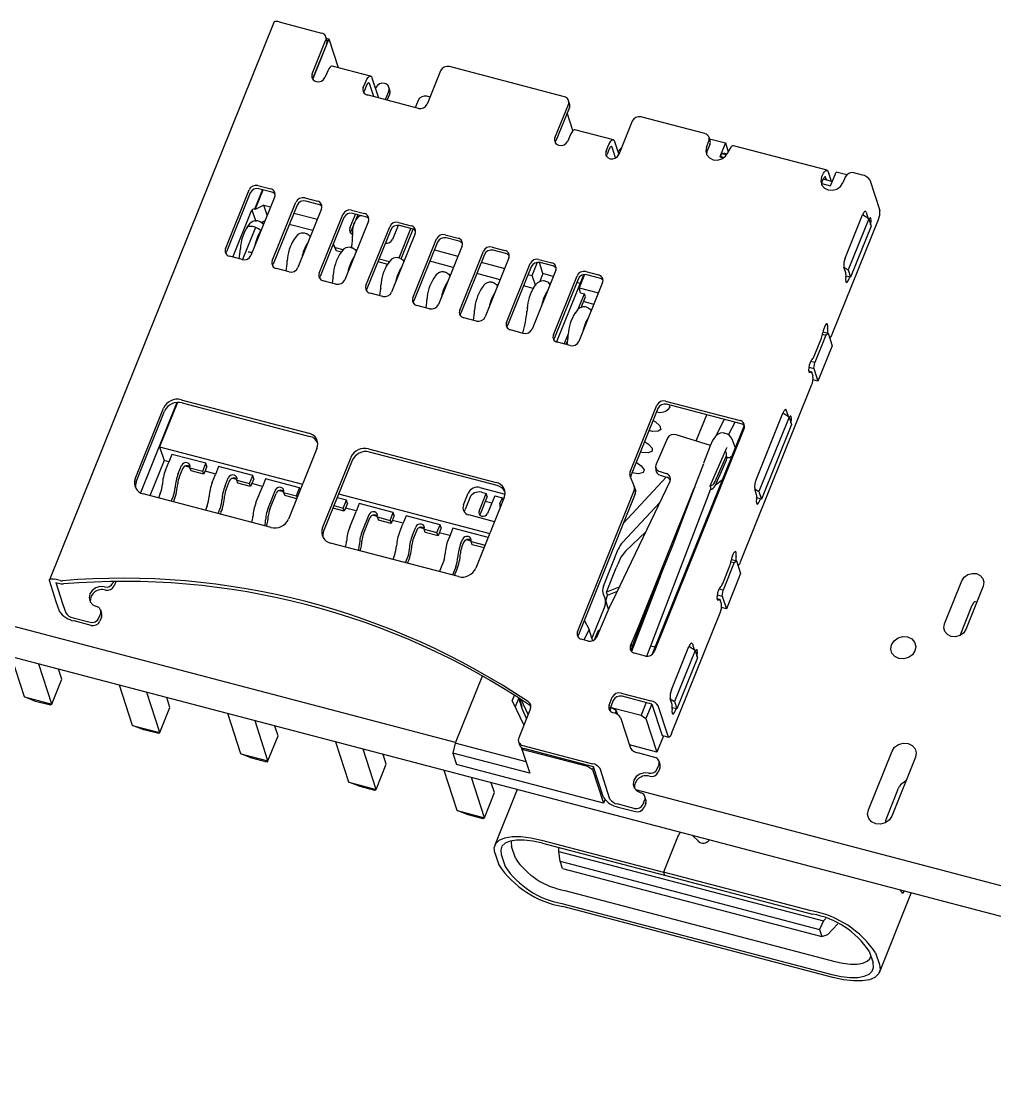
# Model space of a CAD drawing. Header units: millimetres. Extents: x 2 to 1109, y 2 to 430.
# Drawn here: x 103.89 to 125.07, y 147.44 to 170.85 of the extents above; entities that cross this region are included whole.
import ezdxf

# ---------------------------------------------------------------- set-up
doc = ezdxf.new("R2010")
doc.units = ezdxf.units.MM
doc.header["$LTSCALE"] = 0.5
doc.layers.add('几何体', color=7, linetype='Continuous')

msp = doc.modelspace()

# ---------------------------------------------------------------- linework, layer by layer
at = {"layer": '几何体'}
for p, q in [((109.378, 170.826), (104.495, 158.693)), ((109.495, 170.839), (110.422, 170.596)), ((110.217, 169.705), (110.509, 170.431)), ((110.581, 170.47), (110.23, 169.598)), ((110.535, 170.445), (110.513, 170.514)), ((110.522, 170.486), (110.581, 170.47)), ((110.581, 170.47), (110.784, 169.844)), ((110.532, 170.362), (110.239, 169.636)), ((113.336, 155.149), (56.748, 170.002)), ((110.533, 169.726), (110.495, 169.632)), ((111.488, 169.659), (110.654, 169.878)), ((113.013, 169.774), (112.721, 169.048)), ((115.707, 169.209), (113.204, 169.866)), ((111.33, 169.413), (111.368, 169.507)), ((111.556, 169.212), (111.464, 169.497)), ((111.515, 169.625), (111.658, 169.185)), ((140.135, 147.443), (56.986, 169.267)), ((111.39, 169.438), (111.352, 169.344)), ((112.53, 168.956), (111.417, 169.248)), ((111.592, 169.387), (111.604, 169.409)), ((111.882, 169.336), (111.806, 169.146)), ((111.851, 169.134), (111.904, 169.267)), ((111.908, 169.35), (111.885, 169.418)), ((112.522, 169.128), (112.471, 169.001)), ((112.782, 169.201), (112.713, 169.22)), ((115.502, 168.318), (115.795, 169.044)), ((115.821, 169.058), (115.798, 169.127)), ((115.817, 168.975), (115.525, 168.249)), ((115.893, 168.477), (115.77, 168.858)), ((118.767, 168.406), (117.376, 168.771)), ((117.185, 168.679), (116.893, 167.953)), ((115.818, 168.339), (115.781, 168.245)), ((115.886, 168.462), (115.893, 168.477)), ((116.774, 168.272), (115.939, 168.491)), ((118.88, 168.255), (118.858, 168.323)), ((118.867, 168.295), (119.214, 168.204)), ((116.615, 168.026), (116.653, 168.12)), ((116.675, 168.051), (116.637, 167.957)), ((116.824, 167.877), (116.749, 168.11)), ((116.801, 168.238), (116.893, 167.952)), ((118.803, 168.113), (118.854, 168.241)), ((118.877, 168.172), (118.825, 168.044)), ((119.214, 168.204), (119.094, 167.905)), ((119.214, 168.204), (119.276, 168.013)), ((121.427, 167.608), (119.387, 168.143)), ((116.628, 167.91), (116.637, 167.957)), ((116.878, 168), (116.889, 168.022)), ((119.107, 167.916), (119.094, 167.905)), ((119.094, 167.905), (119.18, 167.883)), ((119.107, 167.916), (119.18, 167.888)), ((119.192, 167.984), (119.163, 167.961)), ((119.237, 167.943), (119.163, 167.961)), ((119.192, 167.984), (119.255, 167.968)), ((121.344, 167.419), (121.417, 167.4)), ((121.417, 167.4), (121.403, 167.446)), ((121.417, 167.4), (121.543, 167.367)), ((121.454, 167.574), (121.519, 167.373)), ((121.504, 167.272), (121.625, 167.571)), ((121.855, 167.511), (121.625, 167.571)), ((121.822, 167.462), (121.77, 167.334)), ((122.198, 167.505), (122.012, 167.554)), ((122.359, 167.4), (122.574, 166.734)), ((108.328, 165.902), (108.844, 167.184)), ((108.866, 167.115), (108.35, 165.834)), ((109.132, 167.187), (108.968, 166.78)), ((108.976, 166.757), (109.147, 167.183)), ((109.035, 167.276), (109.313, 167.203)), ((109.335, 167.134), (109.057, 167.207)), ((121.314, 167.322), (121.504, 167.272)), ((109.4, 167.038), (108.884, 165.756)), ((109.348, 165.635), (109.864, 166.916)), ((110.055, 167.008), (110.333, 166.935)), ((110.355, 166.866), (110.077, 166.939)), ((108.49, 165.718), (108.905, 166.749)), ((108.968, 166.78), (108.905, 166.749)), ((108.905, 166.749), (108.987, 166.493)), ((108.968, 166.78), (108.976, 166.757)), ((109.166, 166.848), (108.976, 166.757)), ((109.166, 166.848), (109.309, 166.811)), ((109.236, 166.631), (109.166, 166.848)), ((109.886, 166.848), (109.37, 165.566)), ((109.818, 166.677), (110.329, 166.543)), ((110.42, 166.77), (109.904, 165.489)), ((110.368, 165.367), (110.884, 166.649)), ((111.038, 166.346), (111.162, 166.654)), ((111.074, 166.74), (111.353, 166.667)), ((111.375, 166.598), (111.097, 166.671)), ((122.276, 166.697), (122.317, 166.57)), ((108.854, 166.443), (108.802, 166.375)), ((109.108, 166.475), (109.19, 166.515)), ((110.229, 166.296), (109.718, 166.43)), ((110.906, 166.58), (110.39, 165.298)), ((111.44, 166.503), (110.924, 165.221)), ((111.135, 166.462), (111.06, 166.277)), ((111.207, 166.642), (111.164, 166.536)), ((111.297, 166.619), (111.214, 166.599)), ((112.094, 166.473), (112.373, 166.4)), ((121.539, 164.038), (122.545, 166.537)), ((121.824, 165.698), (122.202, 166.638)), ((122.335, 166.55), (121.888, 165.44)), ((122.335, 166.55), (122.202, 166.637)), ((122.331, 166.553), (122.331, 166.553)), ((122.335, 166.55), (122.387, 166.39)), ((108.983, 166.366), (108.701, 165.663)), ((109.106, 166.306), (109.099, 166.297)), ((111.053, 166.243), (111.06, 166.277)), ((111.388, 165.099), (111.904, 166.381)), ((111.926, 166.312), (111.41, 165.03)), ((112.46, 166.235), (111.944, 164.953)), ((112.088, 166.408), (111.965, 166.103)), ((112.113, 165.706), (112.368, 166.338)), ((112.395, 166.331), (112.117, 166.404)), ((112.153, 165.682), (112.412, 166.325)), ((113.114, 166.205), (113.393, 166.132)), ((122.387, 166.39), (121.94, 165.279)), ((109.873, 166.175), (109.822, 166.108)), ((110.126, 166.038), (110.119, 166.03)), ((110.67, 165.993), (110.74, 165.862)), ((110.717, 165.931), (110.676, 166.008)), ((112.408, 164.832), (112.924, 166.113)), ((112.946, 166.044), (112.43, 164.763)), ((113.48, 165.967), (112.964, 164.686)), ((113.415, 166.063), (113.137, 166.136)), ((108.694, 165.665), (108.416, 165.738)), ((108.627, 165.682), (108.649, 165.84)), ((108.649, 165.843), (108.653, 165.905)), ((110.717, 165.931), (110.885, 165.887)), ((110.74, 165.862), (110.717, 165.931)), ((110.74, 165.862), (110.852, 165.833)), ((110.876, 165.865), (110.825, 165.797)), ((111.128, 165.728), (111.122, 165.719)), ((112.878, 165.874), (113.389, 165.74)), ((113.428, 164.564), (113.944, 165.846)), ((113.966, 165.777), (113.45, 164.495)), ((114.134, 165.937), (114.412, 165.864)), ((114.435, 165.795), (114.157, 165.868)), ((109.647, 165.415), (109.669, 165.573)), ((109.669, 165.575), (109.673, 165.637)), ((111.649, 165.624), (111.859, 165.568)), ((111.672, 165.68), (111.899, 165.621)), ((111.913, 165.64), (111.862, 165.572)), ((112.113, 165.706), (112.101, 165.701)), ((112.117, 165.697), (112.113, 165.706)), ((112.165, 165.503), (112.159, 165.494)), ((113.289, 165.493), (112.778, 165.627)), ((113.897, 165.607), (114.409, 165.472)), ((114.5, 165.7), (113.984, 164.418)), ((114.448, 164.296), (114.964, 165.578)), ((114.986, 165.509), (114.47, 164.227)), ((115.008, 165.315), (115.125, 165.605)), ((115.154, 165.669), (115.432, 165.596)), ((115.242, 165.358), (115.163, 165.604)), ((115.455, 165.528), (115.177, 165.601)), ((121.836, 165.374), (121.795, 165.501)), ((121.795, 165.5), (121.888, 165.44)), ((109.714, 165.397), (109.436, 165.47)), ((110.657, 165.149), (110.672, 165.262)), ((110.672, 165.265), (110.676, 165.327)), ((110.672, 165.265), (110.672, 165.262)), ((112.916, 165.329), (112.865, 165.262)), ((114.309, 165.225), (113.798, 165.36)), ((114.917, 165.339), (115.008, 165.315)), ((115.52, 165.432), (115.004, 164.15)), ((115.076, 165.104), (115.008, 165.315)), ((115.242, 165.358), (115.172, 165.186)), ((115.467, 165.299), (115.242, 165.358)), ((115.468, 164.028), (115.984, 165.31)), ((116.115, 165.308), (115.537, 163.87)), ((116.144, 165.338), (116.028, 165.047)), ((116.131, 165.304), (116.115, 165.308)), ((116.174, 165.402), (116.452, 165.329)), ((116.475, 165.26), (116.196, 165.333)), ((121.94, 165.279), (121.839, 165.305)), ((121.888, 165.44), (121.94, 165.279)), ((110.734, 165.129), (110.456, 165.202)), ((111.687, 164.879), (111.709, 165.037)), ((111.709, 165.04), (111.713, 165.102)), ((113.168, 165.192), (113.162, 165.184)), ((113.953, 165.104), (113.902, 165.037)), ((115.027, 165.037), (114.818, 165.092)), ((115.042, 165.058), (115.093, 165.126)), ((116.006, 165.241), (115.49, 163.96)), ((116.05, 165.146), (115.976, 165.166)), ((116.54, 165.164), (116.024, 163.882)), ((116.028, 165.047), (116.449, 164.937)), ((116.061, 164.944), (116.028, 165.047)), ((111.754, 164.862), (111.476, 164.935)), ((112.712, 164.73), (112.716, 164.791)), ((114.205, 164.967), (114.199, 164.959)), ((116.004, 164.572), (116.145, 164.922)), ((116.061, 164.944), (116.145, 164.922)), ((116.074, 164.623), (116.167, 164.853)), ((116.167, 164.853), (116.145, 164.922)), ((112.774, 164.594), (112.495, 164.667)), ((112.697, 164.614), (112.712, 164.727)), ((112.712, 164.73), (112.712, 164.727)), ((113.749, 164.505), (113.753, 164.566)), ((114.894, 164.542), (114.893, 164.539)), ((114.897, 164.603), (114.894, 164.542)), ((114.901, 164.637), (114.905, 164.598)), ((115.993, 164.569), (115.942, 164.501)), ((116.349, 164.69), (116.125, 164.749)), ((113.794, 164.326), (113.515, 164.399)), ((113.727, 164.344), (113.749, 164.502)), ((116.245, 164.432), (116.239, 164.423)), ((114.814, 164.058), (114.535, 164.132)), ((121.339, 164.091), (121.45, 164.061)), ((115.834, 163.791), (115.555, 163.864)), ((115.703, 163.825), (115.794, 164.052)), ((115.748, 163.813), (115.777, 163.885)), ((115.766, 163.808), (115.789, 163.966)), ((115.789, 163.969), (115.793, 164.031)), ((121.149, 163.564), (121.305, 163.951)), ((121.401, 164.022), (121.16, 163.424)), ((121.331, 164.04), (121.401, 164.022)), ((121.401, 164.022), (121.45, 164.061)), ((121.45, 164.061), (121.539, 163.786)), ((121.539, 163.786), (121.23, 163.017)), ((121.16, 163.424), (121.07, 163.447)), ((121.141, 163.292), (121.16, 163.424)), ((121.082, 163.222), (121.025, 163.237)), ((121.029, 163.322), (121.141, 163.292)), ((121.122, 163.124), (121.095, 163.205)), ((121.141, 163.292), (121.23, 163.017)), ((119.545, 159.082), (121.092, 162.927)), ((121.23, 163.017), (121.123, 163.045)), ((107.267, 162.552), (106.476, 160.587)), ((107.284, 162.554), (106.895, 161.587)), ((107.363, 162.613), (110.145, 161.883)), ((107.386, 162.544), (110.167, 161.814)), ((117.137, 161.044), (117.72, 162.493)), ((117.911, 162.584), (119.534, 162.158)), ((119.556, 162.089), (117.933, 162.515)), ((106.363, 160.892), (106.982, 162.43)), ((106.385, 160.823), (107.004, 162.361)), ((117.742, 162.424), (117.159, 160.975)), ((118.581, 161.715), (118.811, 162.285)), ((119.881, 160.87), (120.466, 162.323)), ((120.599, 162.235), (119.945, 160.612)), ((120.599, 162.235), (120.466, 162.322)), ((120.54, 162.382), (120.581, 162.255)), ((120.594, 162.238), (120.594, 162.238)), ((120.599, 162.235), (120.651, 162.075)), ((119.621, 162.051), (117.613, 157.061)), ((119.621, 161.994), (117.661, 157.123)), ((119.186, 162.186), (118.995, 161.812)), ((119.281, 161.847), (119.423, 162.124)), ((120.651, 162.075), (119.997, 160.451)), ((117.95, 161.773), (117.703, 161.212)), ((118.891, 161.619), (118.143, 161.85)), ((119.425, 161.581), (119.358, 161.751)), ((106.895, 161.587), (110.005, 160.771)), ((106.895, 161.587), (106.992, 161.289)), ((110.32, 161.554), (109.701, 160.016)), ((111.443, 161.542), (114.225, 160.812)), ((118.88, 161.611), (118.735, 161.232)), ((106.992, 161.289), (106.684, 160.524)), ((107.096, 161.262), (106.992, 161.289)), ((107.161, 161.423), (107.092, 161.252)), ((107.902, 161.229), (107.161, 161.423)), ((110.443, 159.821), (111.062, 161.359)), ((111.084, 161.29), (110.465, 159.752)), ((114.247, 160.743), (111.465, 161.473)), ((119.209, 161.496), (118.872, 160.733)), ((118.984, 160.815), (119.231, 161.377)), ((118.988, 160.737), (119.235, 161.299)), ((119.245, 161.349), (119.241, 161.427)), ((107.022, 161.078), (107.092, 161.252)), ((107.3, 161.005), (107.37, 161.179)), ((107.392, 161.11), (107.322, 160.937)), ((107.559, 161.14), (107.453, 161.168)), ((107.578, 161.062), (107.555, 161.131)), ((107.555, 161.131), (107.834, 161.058)), ((107.856, 160.989), (107.578, 161.062)), ((107.834, 161.058), (107.902, 161.229)), ((107.856, 160.989), (107.834, 161.058)), ((107.925, 161.16), (107.856, 160.989)), ((108.116, 160.994), (107.883, 161.055)), ((107.925, 161.16), (107.902, 161.229)), ((108.18, 161.156), (108.112, 160.985)), ((108.922, 160.961), (108.18, 161.156)), ((117.693, 161.161), (117.697, 161.083)), ((117.79, 161.048), (117.922, 161.007)), ((118.551, 160.713), (118.744, 161.228)), ((108.042, 160.811), (108.112, 160.985)), ((108.32, 160.738), (108.39, 160.912)), ((108.412, 160.843), (108.342, 160.669)), ((108.579, 160.873), (108.473, 160.9)), ((108.575, 160.863), (108.854, 160.79)), ((108.598, 160.794), (108.575, 160.863)), ((108.854, 160.79), (108.922, 160.961)), ((108.945, 160.892), (108.876, 160.721)), ((108.945, 160.892), (108.922, 160.961)), ((109.2, 160.888), (109.132, 160.717)), ((109.942, 160.693), (109.2, 160.888)), ((116.839, 158.389), (118.008, 160.84)), ((116.992, 159.922), (117.927, 160.928)), ((117.136, 160.953), (117.229, 160.724)), ((117.794, 160.97), (117.926, 160.929)), ((118.999, 160.761), (119.148, 160.875)), ((109.32, 159.832), (106.538, 160.563)), ((106.909, 160.571), (106.871, 160.475)), ((108.876, 160.721), (108.598, 160.794)), ((108.876, 160.721), (108.854, 160.79)), ((109.135, 160.726), (108.902, 160.787)), ((108.993, 160.372), (109.132, 160.717)), ((109.41, 160.644), (109.271, 160.299)), ((109.293, 160.23), (109.432, 160.575)), ((109.599, 160.605), (109.493, 160.632)), ((109.595, 160.595), (109.618, 160.526)), ((109.595, 160.595), (109.873, 160.522)), ((109.873, 160.522), (109.942, 160.693)), ((109.956, 160.65), (109.942, 160.693)), ((110.792, 160.565), (114.085, 159.7)), ((113.512, 160.323), (113.615, 160.579)), ((113.85, 160.187), (114.004, 160.572)), ((113.869, 160.702), (114.418, 160.558)), ((113.902, 160.598), (114.004, 160.572)), ((114.027, 160.503), (114.004, 160.572)), ((115.992, 157.561), (117.229, 160.634)), ((117.251, 160.565), (116.014, 157.493)), ((117.254, 160.648), (117.232, 160.716)), ((118.53, 160.678), (117.304, 157.64)), ((117.505, 157.027), (118.897, 160.674)), ((119.893, 160.546), (119.852, 160.673)), ((119.852, 160.673), (119.945, 160.612)), ((119.945, 160.612), (119.997, 160.451)), ((107.149, 160.402), (107.187, 160.498)), ((107.194, 160.39), (107.21, 160.429)), ((109.879, 160.458), (109.618, 160.526)), ((109.873, 160.522), (109.887, 160.479)), ((110.962, 160.425), (110.758, 160.479)), ((110.893, 160.255), (110.962, 160.425)), ((110.984, 160.357), (110.916, 160.186)), ((110.984, 160.357), (110.962, 160.425)), ((111.24, 160.352), (111.172, 160.182)), ((111.982, 160.158), (111.24, 160.352)), ((113.648, 160.476), (113.545, 160.22)), ((114.4, 160.483), (113.781, 158.945)), ((114.027, 160.503), (113.872, 160.118)), ((114.125, 160.361), (113.984, 160.398)), ((114.19, 160.523), (114.035, 160.138)), ((114.19, 160.523), (114.357, 160.479)), ((114.305, 160.351), (114.357, 160.479)), ((114.375, 160.422), (114.357, 160.479)), ((117.788, 160.378), (116.976, 159.505)), ((119.997, 160.451), (119.896, 160.478)), ((107.929, 160.303), (107.891, 160.208)), ((108.169, 160.134), (108.207, 160.23)), ((108.214, 160.123), (108.229, 160.161)), ((110.916, 160.186), (110.666, 160.251)), ((110.689, 160.308), (110.893, 160.255)), ((110.916, 160.186), (110.893, 160.255)), ((111.175, 160.191), (110.942, 160.252)), ((111.033, 159.837), (111.172, 160.182)), ((111.45, 160.109), (111.311, 159.764)), ((111.638, 160.069), (111.533, 160.097)), ((111.913, 159.987), (111.982, 160.158)), ((112.004, 160.089), (111.982, 160.158)), ((114.188, 159.957), (113.628, 160.104)), ((113.867, 160.1), (113.872, 160.118)), ((111.333, 159.695), (111.472, 160.04)), ((111.635, 160.06), (111.913, 159.987)), ((111.635, 160.06), (111.657, 159.991)), ((111.936, 159.918), (111.657, 159.991)), ((111.913, 159.987), (111.936, 159.918)), ((112.004, 160.089), (111.936, 159.918)), ((112.195, 159.923), (111.962, 159.984)), ((112.122, 159.74), (112.192, 159.914)), ((112.26, 160.085), (112.192, 159.914)), ((113.002, 159.89), (112.26, 160.085)), ((112.933, 159.719), (113.002, 159.89)), ((113.024, 159.821), (113.002, 159.89)), ((112.4, 159.667), (112.47, 159.841)), ((112.492, 159.772), (112.422, 159.598)), ((112.658, 159.802), (112.553, 159.829)), ((112.677, 159.723), (112.655, 159.792)), ((112.655, 159.792), (112.933, 159.719)), ((112.956, 159.65), (112.677, 159.723)), ((112.956, 159.65), (112.933, 159.719)), ((113.024, 159.821), (112.956, 159.65)), ((113.215, 159.655), (112.982, 159.717)), ((113.211, 159.646), (113.177, 159.561)), ((113.28, 159.817), (113.211, 159.646)), ((114.051, 159.615), (113.28, 159.817)), ((117.481, 159.735), (117.037, 159.317)), ((113.4, 158.762), (110.618, 159.492)), ((113.455, 159.488), (113.49, 159.573)), ((113.512, 159.504), (113.478, 159.419)), ((113.678, 159.534), (113.573, 159.562)), ((113.675, 159.524), (113.982, 159.444)), ((113.697, 159.456), (113.675, 159.524)), ((113.959, 159.387), (113.697, 159.456)), ((117.308, 157.561), (118.075, 159.462)), ((112.009, 159.232), (111.97, 159.137)), ((112.249, 159.064), (112.287, 159.159)), ((116.557, 158.552), (116.882, 159.358)), ((116.938, 159.183), (116.891, 159.082)), ((117.037, 159.317), (116.938, 159.183)), ((112.294, 159.052), (112.309, 159.09)), ((112.99, 158.869), (113.063, 159.05)), ((113.341, 158.977), (113.269, 158.796)), ((116.622, 158.424), (116.836, 158.955)), ((119.155, 158.609), (119.31, 158.996)), ((119.407, 159.066), (119.166, 158.468)), ((119.336, 159.084), (119.407, 159.066)), ((119.344, 159.135), (119.456, 159.106)), ((119.407, 159.066), (119.456, 159.106)), ((119.456, 159.106), (119.545, 158.83)), ((104.726, 158.676), (104.612, 158.706)), ((113.314, 158.784), (113.364, 158.908)), ((117.798, 158.776), (117.17, 157.131)), ((119.545, 158.83), (119.235, 158.061)), ((104.644, 158.215), (104.495, 158.674)), ((104.634, 158.637), (104.783, 158.178)), ((104.634, 158.637), (104.748, 158.608)), ((105.882, 158.63), (105.888, 158.646)), ((105.938, 158.646), (105.904, 158.561)), ((116.912, 158.542), (116.622, 158.424)), ((117.709, 158.554), (117.712, 158.55)), ((117.734, 158.609), (117.732, 158.613)), ((119.166, 158.468), (119.076, 158.492)), ((119.146, 158.337), (119.166, 158.468)), ((123.983, 157.733), (124.361, 158.673)), ((124.825, 158.551), (124.447, 157.612)), ((116.558, 158.366), (116.586, 158.301)), ((116.668, 158.051), (116.594, 158.28)), ((116.645, 158.355), (116.622, 158.424)), ((116.645, 158.355), (116.631, 158.322)), ((116.645, 158.355), (116.866, 158.446)), ((116.684, 158.073), (116.839, 158.389)), ((117.652, 158.394), (117.641, 158.386)), ((119.088, 158.266), (119.03, 158.281)), ((119.035, 158.366), (119.146, 158.337)), ((119.127, 158.168), (119.101, 158.249)), ((119.146, 158.337), (119.235, 158.061)), ((104.711, 158.008), (104.644, 158.215)), ((104.783, 158.178), (104.85, 157.972)), ((105.633, 157.96), (105.611, 158.029)), ((116.586, 158.115), (116.309, 157.425)), ((116.412, 157.447), (116.684, 158.073)), ((117.547, 158.153), (117.555, 158.139)), ((119.235, 158.061), (119.129, 158.089)), ((124.324, 157.481), (124.588, 158.138)), ((124.685, 158.204), (124.649, 158.214)), ((105.011, 157.866), (105.382, 157.769)), ((105.404, 157.7), (105.033, 157.798)), ((105.573, 157.861), (105.607, 157.946)), ((105.629, 157.877), (105.595, 157.792)), ((116.142, 157.81), (116.249, 157.608)), ((118.041, 155.344), (119.098, 157.971)), ((116.249, 157.608), (116.134, 157.383)), ((116.309, 157.425), (116.249, 157.608)), ((116.441, 157.589), (116.359, 157.384)), ((116.47, 157.582), (116.441, 157.589)), ((117.304, 157.64), (117.163, 157.301)), ((117.186, 157.232), (117.308, 157.561)), ((117.308, 157.561), (117.304, 157.64)), ((116.223, 157.359), (116.08, 157.397)), ((116.327, 157.367), (116.309, 157.425)), ((117.146, 157.255), (117.163, 157.301)), ((117.186, 157.232), (117.163, 157.301)), ((118.494, 157.298), (118.535, 157.171)), ((117.186, 157.232), (117.168, 157.186)), ((117.471, 157.032), (117.235, 157.094)), ((117.678, 157.223), (117.589, 157.246)), ((118.042, 156.299), (118.42, 157.239)), ((118.553, 157.152), (118.106, 156.041)), ((118.553, 157.152), (118.42, 157.238)), ((118.548, 157.155), (118.548, 157.154)), ((118.553, 157.152), (118.605, 156.991)), ((103.951, 156.141), (103.668, 157.014)), ((104.544, 155.985), (104.262, 156.859)), ((117.508, 157.035), (117.54, 157.029)), ((118.605, 156.991), (118.158, 155.88)), ((104.764, 156.532), (104.695, 156.745)), ((113.925, 156.612), (113.331, 155.137)), ((104.544, 155.985), (104.764, 156.532)), ((106.306, 155.523), (106.023, 156.396)), ((103.951, 156.141), (104.544, 155.985)), ((104.195, 156.046), (103.951, 156.141)), ((106.899, 155.367), (106.617, 156.24)), ((107.119, 155.914), (107.05, 156.127)), ((114.573, 156.058), (114.624, 156.184)), ((114.716, 156.123), (114.637, 155.926)), ((114.789, 155.922), (114.727, 156.116)), ((116.682, 155.963), (116.751, 156.134)), ((116.941, 156.226), (117.59, 156.056)), ((117.613, 155.987), (116.964, 156.157)), ((104.519, 155.961), (104.195, 156.046)), ((104.544, 155.985), (104.519, 155.961)), ((106.899, 155.367), (107.119, 155.914)), ((114.573, 156.058), (114.826, 155.53)), ((114.971, 155.889), (114.714, 155.252)), ((114.738, 156.081), (114.728, 156.057)), ((114.789, 155.922), (114.728, 156.057)), ((114.728, 156.057), (114.787, 155.873)), ((114.918, 155.759), (114.768, 156.089)), ((116.7, 155.842), (116.729, 155.914)), ((116.773, 156.065), (116.704, 155.895)), ((116.729, 155.914), (117.378, 155.744)), ((116.836, 155.844), (116.729, 155.914)), ((117.489, 156.019), (117.378, 155.744)), ((117.611, 155.987), (117.485, 155.674)), ((117.613, 155.987), (117.828, 155.321)), ((117.967, 155.285), (117.752, 155.95)), ((118.054, 155.975), (118.013, 156.102)), ((118.013, 156.102), (118.106, 156.041)), ((118.158, 155.88), (118.057, 155.907)), ((118.106, 156.041), (118.158, 155.88)), ((108.661, 154.904), (108.379, 155.778)), ((114.787, 155.873), (114.881, 155.667)), ((116.836, 155.844), (116.812, 155.785)), ((116.836, 155.844), (116.864, 155.759)), ((116.931, 155.693), (117.146, 155.028)), ((117.378, 155.744), (117.485, 155.674)), ((117.485, 155.674), (117.723, 154.939)), ((106.306, 155.523), (106.899, 155.367)), ((106.55, 155.428), (106.306, 155.523)), ((106.874, 155.343), (106.55, 155.428)), ((109.254, 154.749), (108.972, 155.622)), ((109.474, 155.295), (109.406, 155.508)), ((106.899, 155.367), (106.874, 155.343)), ((109.254, 154.749), (109.474, 155.295)), ((117.867, 155.298), (117.723, 154.939)), ((117.841, 155.304), (117.98, 155.268)), ((111.016, 154.286), (110.734, 155.16)), ((111.61, 154.13), (111.327, 155.004)), ((113.331, 155.137), (113.277, 154.92)), ((114.874, 154.732), (113.331, 155.137)), ((114.711, 155.169), (114.733, 155.1)), ((114.785, 155.008), (114.781, 155.037)), ((114.785, 155.008), (116.213, 154.633)), ((114.785, 155.008), (114.956, 154.48)), ((114.802, 155.087), (116.183, 154.725)), ((116.206, 154.656), (114.824, 155.018)), ((117.723, 154.939), (117.124, 155.097)), ((122.327, 153.681), (122.843, 154.962)), ((108.661, 154.904), (109.254, 154.749)), ((108.905, 154.81), (108.661, 154.904)), ((109.229, 154.725), (108.905, 154.81)), ((109.254, 154.749), (109.229, 154.725)), ((111.83, 154.677), (111.761, 154.89)), ((113.277, 154.92), (113.359, 154.668)), ((114.956, 154.48), (113.277, 154.92)), ((116.183, 154.725), (116.322, 154.688)), ((117.678, 154.825), (117.307, 154.922)), ((117.792, 154.674), (117.769, 154.743)), ((123.353, 154.829), (122.837, 153.547)), ((111.61, 154.13), (111.83, 154.677)), ((113.371, 153.668), (113.089, 154.542)), ((116.558, 153.828), (113.359, 154.668)), ((116.345, 154.619), (116.206, 154.656)), ((116.213, 154.633), (116.221, 154.652)), ((116.213, 154.633), (116.321, 154.562)), ((116.343, 154.619), (116.321, 154.562)), ((116.321, 154.562), (116.558, 153.828)), ((116.56, 153.954), (116.345, 154.619)), ((116.699, 153.917), (116.484, 154.583)), ((117.731, 154.575), (117.766, 154.66)), ((117.788, 154.592), (117.753, 154.506)), ((111.016, 154.286), (111.61, 154.13)), ((111.261, 154.192), (111.016, 154.286)), ((113.965, 153.512), (113.682, 154.386)), ((114.185, 154.059), (114.116, 154.272)), ((123.133, 154.309), (123.028, 154.225)), ((111.584, 154.107), (111.261, 154.192)), ((111.61, 154.13), (111.584, 154.107)), ((113.965, 153.512), (114.185, 154.059)), ((114.68, 154.124), (114.194, 152.916)), ((139.898, 148.177), (117.261, 154.119)), ((122.719, 153.492), (122.985, 154.154)), ((116.589, 153.905), (116.558, 153.828)), ((117.231, 153.714), (116.86, 153.812)), ((117.422, 153.806), (117.456, 153.891)), ((117.478, 153.823), (117.444, 153.737)), ((117.482, 153.905), (117.46, 153.974)), ((113.371, 153.668), (113.965, 153.512)), ((113.616, 153.573), (113.371, 153.668)), ((113.939, 153.488), (113.616, 153.573)), ((116.882, 153.743), (117.253, 153.645)), ((113.965, 153.512), (113.939, 153.488)), ((118.189, 153.127), (117.868, 152.329)), ((118.505, 153.12), (118.625, 152.999)), ((114.641, 152.63), (114.558, 152.887)), ((115.207, 153.027), (117.868, 152.329)), ((115.229, 152.958), (117.89, 152.26)), ((115.589, 152.775), (115.587, 152.864)), ((114.194, 152.747), (114.277, 152.49)), ((114.333, 152.71), (114.416, 152.453)), ((115.589, 152.775), (121.347, 151.264)), ((115.616, 152.564), (115.589, 152.775)), ((115.616, 152.564), (121.262, 151.081)), ((115.666, 152.407), (115.616, 152.564)), ((115.666, 152.407), (121.313, 150.925)), ((121.085, 151.484), (117.868, 152.329)), ((117.868, 152.329), (117.89, 152.26)), ((117.89, 152.26), (121.108, 151.415)), ((115.717, 151.928), (121.596, 150.385)), ((123.049, 151.892), (123.036, 151.931)), ((122.567, 150.145), (123.262, 151.871)), ((115.653, 151.645), (121.532, 150.102)), ((121.554, 150.033), (115.676, 151.576)), ((121.347, 151.264), (121.262, 151.081)), ((121.401, 151.32), (121.347, 151.264)), ((121.442, 150.97), (121.664, 151.204)), ((121.262, 151.081), (121.313, 150.925)), ((121.313, 150.925), (121.442, 150.97)), ((122.345, 150.607), (122.428, 150.35)), ((122.484, 150.571), (122.567, 150.314))]:
    msp.add_line(p, q, dxfattribs=at)
at = {"layer": '几何体', "flags": 128}
for points in [[(109.495, 170.839), (109.468, 170.845), (109.443, 170.848), (109.421, 170.848), (109.403, 170.845), (109.389, 170.839), (109.38, 170.83), (109.378, 170.826)], [(110.654, 169.878), (110.639, 169.878), (110.619, 169.867), (110.598, 169.845), (110.576, 169.814), (110.554, 169.773), (110.533, 169.726)], [(110.23, 169.59), (110.232, 169.61), (110.239, 169.636)], [(111.368, 169.507), (111.389, 169.554), (111.41, 169.594), (111.432, 169.626), (111.454, 169.648), (111.473, 169.659), (111.49, 169.659), (111.505, 169.647), (111.515, 169.625)], [(111.464, 169.497), (111.458, 169.508), (111.451, 169.514), (111.443, 169.514), (111.433, 169.508), (111.422, 169.498), (111.411, 169.482), (111.4, 169.462), (111.39, 169.438)], [(111.343, 169.298), (111.345, 169.318), (111.352, 169.344)], [(112.471, 169.001), (112.465, 168.986), (112.459, 168.975)], [(115.939, 168.491), (115.924, 168.491), (115.904, 168.48), (115.883, 168.458), (115.861, 168.426), (115.839, 168.386), (115.818, 168.339)], [(115.515, 168.202), (115.517, 168.223), (115.525, 168.249)], [(116.653, 168.12), (116.674, 168.167), (116.696, 168.207), (116.718, 168.239), (116.739, 168.261), (116.758, 168.272), (116.776, 168.271), (116.79, 168.26), (116.801, 168.238)], [(116.749, 168.11), (116.744, 168.121), (116.736, 168.127), (116.728, 168.127), (116.718, 168.121), (116.708, 168.11), (116.697, 168.095), (116.686, 168.074), (116.675, 168.051)], [(118.803, 168.113), (118.788, 168.026), (118.81, 167.944), (118.867, 167.878), (118.949, 167.838), (119.044, 167.831), (119.138, 167.858), (119.216, 167.914), (119.267, 167.991)], [(119.387, 168.143), (119.372, 168.143), (119.352, 168.132), (119.331, 168.11), (119.309, 168.079), (119.287, 168.038), (119.267, 167.991)], [(116.615, 168.026), (116.606, 167.974), (116.619, 167.924), (116.653, 167.885), (116.703, 167.861), (116.76, 167.857), (116.816, 167.873), (116.863, 167.906), (116.893, 167.953)], [(118.811, 167.942), (118.81, 167.957), (118.825, 168.044)], [(119.163, 167.961), (119.153, 167.973), (119.139, 167.968), (119.123, 167.949), (119.107, 167.916)], [(121.306, 167.456), (121.327, 167.503), (121.349, 167.543), (121.371, 167.575), (121.392, 167.596), (121.412, 167.607), (121.429, 167.607), (121.443, 167.596), (121.454, 167.574)], [(121.306, 167.456), (121.291, 167.369), (121.314, 167.287), (121.37, 167.221), (121.452, 167.181), (121.548, 167.174), (121.641, 167.201), (121.719, 167.257), (121.77, 167.334)], [(121.315, 167.284), (121.313, 167.3), (121.329, 167.387)], [(121.403, 167.446), (121.397, 167.457), (121.39, 167.463), (121.381, 167.463), (121.372, 167.457), (121.361, 167.446), (121.35, 167.431), (121.339, 167.41), (121.329, 167.387)], [(122.276, 166.697), (122.271, 166.708), (122.264, 166.714), (122.255, 166.714), (122.245, 166.708), (122.235, 166.697), (122.224, 166.682), (122.213, 166.661), (122.202, 166.638)], [(109.086, 166.49), (109.128, 166.462), (109.153, 166.423)], [(122.385, 166.553), (122.382, 166.559), (122.379, 166.564), (122.375, 166.568), (122.371, 166.57), (122.367, 166.57), (122.362, 166.569), (122.356, 166.566), (122.351, 166.562)], [(108.812, 166.351), (108.811, 166.356), (108.803, 166.363), (108.794, 166.365)], [(110.106, 166.222), (110.148, 166.194), (110.173, 166.155)], [(111.094, 166.264), (111.084, 166.106), (111.077, 165.981)], [(111.093, 165.897), (111.081, 165.927), (111.077, 165.981)], [(108.341, 165.787), (108.343, 165.808), (108.35, 165.834)], [(108.649, 165.843), (108.649, 165.842), (108.649, 165.84)], [(111.108, 165.912), (111.151, 165.884), (111.176, 165.845)], [(109.361, 165.519), (109.363, 165.54), (109.37, 165.566)], [(109.669, 165.575), (109.669, 165.574), (109.669, 165.573)], [(112.146, 165.687), (112.188, 165.659), (112.213, 165.62)], [(110.381, 165.252), (110.383, 165.272), (110.39, 165.298)], [(113.148, 165.376), (113.191, 165.348), (113.215, 165.31)], [(121.835, 165.28), (121.83, 165.227), (121.834, 165.188), (121.847, 165.169), (121.865, 165.175), (121.888, 165.203), (121.91, 165.249), (121.922, 165.284)], [(111.401, 164.984), (111.403, 165.005), (111.41, 165.03)], [(111.709, 165.04), (111.709, 165.038), (111.709, 165.037)], [(114.186, 165.151), (114.228, 165.123), (114.253, 165.085)], [(112.421, 164.716), (112.423, 164.737), (112.43, 164.763)], [(116.225, 164.616), (116.268, 164.588), (116.292, 164.549)], [(113.441, 164.449), (113.443, 164.469), (113.45, 164.495)], [(113.749, 164.505), (113.749, 164.503), (113.749, 164.502)], [(114.461, 164.181), (114.463, 164.202), (114.47, 164.227)], [(121.44, 164.248), (121.431, 164.262), (121.419, 164.264), (121.403, 164.253), (121.386, 164.229), (121.37, 164.196), (121.355, 164.156), (121.343, 164.113), (121.336, 164.07)], [(115.481, 163.913), (115.483, 163.934), (115.49, 163.96)], [(115.789, 163.969), (115.789, 163.968), (115.789, 163.966)], [(121.103, 163.492), (121.081, 163.467), (121.059, 163.423), (121.04, 163.367), (121.027, 163.308), (121.023, 163.257), (121.028, 163.22), (121.042, 163.205), (121.062, 163.214)], [(121.062, 163.214), (121.067, 163.218), (121.072, 163.221), (121.077, 163.222), (121.082, 163.222), (121.086, 163.22), (121.09, 163.217), (121.093, 163.212), (121.095, 163.205)], [(117.987, 162.49), (118.004, 162.459), (117.989, 162.439)], [(120.54, 162.382), (120.534, 162.393), (120.527, 162.399), (120.519, 162.399), (120.509, 162.393), (120.498, 162.382), (120.487, 162.367), (120.476, 162.347), (120.466, 162.323)], [(120.648, 162.238), (120.646, 162.245), (120.643, 162.25), (120.639, 162.253), (120.635, 162.255), (120.63, 162.255), (120.625, 162.254), (120.62, 162.251), (120.615, 162.247)], [(117.638, 162.162), (117.689, 162.134), (117.788, 162.042), (117.811, 161.968), (117.753, 161.925), (117.626, 161.922), (117.548, 161.94)], [(119.21, 161.881), (119.178, 161.89), (119.103, 161.882), (119.044, 161.854), (118.991, 161.808), (118.932, 161.724), (118.88, 161.611)], [(117.451, 161.7), (117.536, 161.647), (117.616, 161.557), (117.616, 161.49), (117.54, 161.456), (117.396, 161.464), (117.39, 161.466)], [(119.207, 161.486), (119.229, 161.538), (119.244, 161.565), (119.25, 161.572), (119.249, 161.572)], [(119.21, 161.5), (119.209, 161.498), (119.209, 161.496)], [(107.555, 161.131), (107.561, 161.165), (107.553, 161.198), (107.53, 161.225), (107.497, 161.24), (107.459, 161.243), (107.421, 161.233), (107.39, 161.21), (107.37, 161.179)], [(117.274, 161.25), (117.383, 161.171), (117.442, 161.086), (117.422, 161.025), (117.325, 161.001), (117.177, 161.019)], [(108.575, 160.863), (108.581, 160.898), (108.572, 160.931), (108.55, 160.957), (108.517, 160.973), (108.479, 160.976), (108.441, 160.965), (108.41, 160.942), (108.39, 160.912)], [(109.595, 160.595), (109.601, 160.63), (109.592, 160.663), (109.57, 160.689), (109.537, 160.705), (109.499, 160.708), (109.461, 160.697), (109.43, 160.675), (109.41, 160.644)], [(117.254, 160.61), (117.268, 160.627), (117.248, 160.669)], [(118.075, 159.462), (118.33, 160.139), (118.531, 160.67)], [(118.531, 160.67), (118.541, 160.693), (118.551, 160.713)], [(119.893, 160.452), (119.887, 160.399), (119.891, 160.36), (119.904, 160.342), (119.923, 160.347), (119.945, 160.375), (119.967, 160.421), (119.979, 160.456)], [(111.635, 160.06), (111.641, 160.094), (111.632, 160.127), (111.61, 160.154), (111.577, 160.17), (111.539, 160.172), (111.501, 160.162), (111.47, 160.139), (111.45, 160.109)], [(113.533, 160.164), (113.535, 160.186), (113.545, 160.22)], [(113.85, 160.187), (113.843, 160.153), (113.852, 160.12), (113.875, 160.093), (113.908, 160.077), (113.946, 160.075), (113.984, 160.085), (114.015, 160.108), (114.035, 160.138)], [(112.655, 159.792), (112.661, 159.827), (112.652, 159.86), (112.63, 159.886), (112.597, 159.902), (112.559, 159.905), (112.521, 159.894), (112.49, 159.872), (112.47, 159.841)], [(113.675, 159.524), (113.681, 159.559), (113.672, 159.592), (113.65, 159.618), (113.617, 159.634), (113.579, 159.637), (113.541, 159.626), (113.51, 159.604), (113.49, 159.573)], [(119.446, 159.292), (119.437, 159.307), (119.424, 159.308), (119.409, 159.297), (119.392, 159.274), (119.376, 159.241), (119.361, 159.2), (119.349, 159.157), (119.341, 159.114)], [(104.495, 158.674), (104.494, 158.687), (104.497, 158.698), (104.506, 158.706), (104.52, 158.712), (104.539, 158.715), (104.561, 158.715), (104.585, 158.712), (104.612, 158.706)], [(124.361, 158.673), (124.412, 158.75), (124.49, 158.806), (124.584, 158.833), (124.679, 158.826), (124.761, 158.786), (124.818, 158.72), (124.84, 158.638), (124.825, 158.551)], [(105.691, 158.538), (105.596, 158.545), (105.502, 158.519), (105.424, 158.462), (105.374, 158.385), (105.358, 158.299), (105.381, 158.216), (105.437, 158.15), (105.519, 158.111)], [(119.109, 158.536), (119.087, 158.511), (119.064, 158.467), (119.045, 158.411), (119.033, 158.353), (119.029, 158.301), (119.034, 158.265), (119.048, 158.249), (119.067, 158.258)], [(119.067, 158.258), (119.073, 158.262), (119.078, 158.265), (119.083, 158.267), (119.088, 158.266), (119.092, 158.264), (119.095, 158.261), (119.098, 158.256), (119.101, 158.249)], [(116.671, 158.041), (116.668, 158.05), (116.668, 158.051)], [(124.649, 158.214), (124.641, 158.214), (124.631, 158.208), (124.621, 158.197), (124.61, 158.182), (124.599, 158.162), (124.588, 158.138)], [(124.447, 157.612), (124.396, 157.534), (124.318, 157.478), (124.224, 157.452), (124.129, 157.459), (124.047, 157.498), (123.99, 157.564), (123.968, 157.647), (123.983, 157.733)], [(116.005, 157.446), (116.007, 157.467), (116.014, 157.493)], [(118.494, 157.298), (118.489, 157.309), (118.482, 157.315), (118.473, 157.315), (118.463, 157.309), (118.453, 157.299), (118.442, 157.283), (118.431, 157.263), (118.42, 157.239)], [(122.832, 157.28), (122.887, 157.365), (122.973, 157.426), (123.077, 157.456), (123.181, 157.448), (123.272, 157.404), (123.334, 157.332), (123.359, 157.241), (123.342, 157.146), (123.286, 157.061), (123.2, 156.999), (123.097, 156.97), (122.992, 156.978), (122.902, 157.021), (122.84, 157.094), (122.815, 157.185), (122.832, 157.28)], [(117.16, 157.143), (117.162, 157.16), (117.168, 157.186)], [(118.603, 157.154), (118.6, 157.161), (118.597, 157.166), (118.593, 157.169), (118.589, 157.171), (118.584, 157.171), (118.58, 157.17), (118.574, 157.167), (118.569, 157.163)], [(116.695, 155.848), (116.697, 155.869), (116.704, 155.895)], [(118.053, 155.881), (118.048, 155.828), (118.052, 155.789), (118.064, 155.771), (118.083, 155.776), (118.106, 155.804), (118.128, 155.85), (118.14, 155.885)], [(118.041, 155.344), (118.03, 155.32), (118.019, 155.3), (118.008, 155.284), (117.998, 155.274), (117.988, 155.268), (117.979, 155.268), (117.972, 155.274), (117.967, 155.285)], [(122.843, 154.962), (122.898, 155.047), (122.984, 155.109), (123.087, 155.138), (123.192, 155.131), (123.282, 155.087), (123.345, 155.014), (123.369, 154.924), (123.353, 154.829)], [(117.541, 154.483), (117.445, 154.49), (117.351, 154.464), (117.273, 154.408), (117.223, 154.331), (117.208, 154.244), (117.23, 154.162), (117.286, 154.096), (117.369, 154.056)], [(123.129, 154.306), (123.136, 154.313), (123.151, 154.328)], [(122.837, 153.547), (122.781, 153.462), (122.695, 153.4), (122.592, 153.371), (122.487, 153.379), (122.397, 153.422), (122.335, 153.495), (122.31, 153.586), (122.327, 153.681)], [(114.194, 152.747), (114.18, 152.857), (114.212, 152.951), (114.29, 153.025), (114.411, 153.076), (114.57, 153.102), (114.76, 153.103), (114.975, 153.077), (115.207, 153.027)], [(115.229, 152.958), (115.024, 153.003), (114.834, 153.025), (114.665, 153.025), (114.525, 153.001), (114.418, 152.956), (114.349, 152.891), (114.321, 152.808), (114.333, 152.71)], [(114.555, 153.009), (114.547, 152.972), (114.558, 152.887)], [(123.049, 151.892), (123.063, 151.872), (123.085, 151.879), (123.11, 151.91), (123.111, 151.911)], [(121.532, 150.102), (121.737, 150.058), (121.927, 150.035), (122.096, 150.036), (122.236, 150.059), (122.343, 150.104), (122.412, 150.17), (122.441, 150.253), (122.428, 150.35)], [(122.567, 150.314), (122.581, 150.203), (122.549, 150.11), (122.471, 150.036), (122.35, 149.985), (122.191, 149.958), (122.001, 149.958), (121.786, 149.983), (121.554, 150.033)], [(121.596, 150.385), (121.774, 150.346), (121.939, 150.327), (122.086, 150.327), (122.208, 150.347), (122.301, 150.386), (122.361, 150.443), (122.382, 150.492)]]:
    msp.add_lwpolyline(points, dxfattribs=at)
at = {"layer": '几何体'}
for centre, radius, start, end in [((110.397, 170.477), 0.122, 337.9794, 77.9947), ((110.421, 170.409), 0.12, 337.3648, 17.5879), ((110.33, 169.659), 0.122, 157.9794, 257.9947), ((113.162, 169.708), 0.163, 75.3647, 155.9867), ((110.346, 169.698), 0.163, 255.3647, 335.9867), ((111.753, 169.342), 0.163, 75.3647, 155.9867), ((111.769, 169.381), 0.122, 337.9794, 77.9947), ((111.443, 169.367), 0.122, 157.9794, 257.9947), ((111.793, 169.313), 0.12, 337.3648, 17.5879), ((112.671, 169.061), 0.163, 75.3647, 155.9867), ((112.571, 169.114), 0.163, 255.3647, 335.9867), ((115.682, 169.09), 0.122, 337.9794, 77.9947), ((115.706, 169.021), 0.12, 337.3648, 17.5879), ((117.335, 168.612), 0.163, 75.3647, 155.9867), ((115.615, 168.272), 0.122, 157.9794, 257.9947), ((118.742, 168.286), 0.122, 337.9794, 77.9947), ((115.631, 168.311), 0.163, 255.3647, 335.9867), ((117.029, 167.963), 0.152, 121.6276, 157.2141), ((118.766, 168.218), 0.12, 337.3648, 17.5879), ((121.971, 167.395), 0.163, 75.3647, 155.9867), ((122.155, 167.264), 0.245, 33.6942, 80.0147), ((108.993, 167.118), 0.163, 75.3647, 155.9867), ((109.016, 167.049), 0.163, 75.3647, 155.9867), ((109.287, 167.084), 0.122, 337.9794, 77.9947), ((109.304, 167.006), 0.132, 36.6712, 76.2567), ((110.013, 166.85), 0.163, 75.3647, 155.9867), ((110.035, 166.781), 0.163, 75.3647, 155.9867), ((110.307, 166.816), 0.122, 337.9794, 77.9947), ((110.324, 166.738), 0.132, 36.6712, 76.2567), ((111.033, 166.582), 0.163, 75.3647, 155.9867), ((111.055, 166.513), 0.163, 75.3647, 155.9867), ((111.327, 166.548), 0.122, 337.9794, 77.9947), ((122.214, 166.687), 0.363, 335.6268, 7.4467), ((108.995, 166.327), 0.183, 84.7867, 140.7087), ((108.966, 166.189), 0.324, 75.2519, 81.9778), ((108.961, 166.167), 0.346, 68.8312, 75.26), ((111.53, 166.29), 0.436, 134.4858, 183.4619), ((111.344, 166.47), 0.132, 36.6712, 76.2568), ((112.053, 166.314), 0.163, 75.3647, 155.9867), ((122.348, 166.579), 0.0323, 195.1672, 220.322), ((122.334, 166.575), 0.0216, 261.7341, 322.8625), ((122.097, 166.505), 0.291, 343.382, 9.4186), ((109.651, 165.847), 1, 148.0746, 176.6656), ((108.877, 166.104), 0.282, 74.3681, 105.4009), ((108.857, 166.018), 0.369, 49.0833, 74.9409), ((109.861, 165.807), 0.906, 147.2443, 169.8176), ((110.015, 166.06), 0.183, 84.7867, 140.7087), ((109.986, 165.921), 0.324, 75.2519, 81.9778), ((109.981, 165.899), 0.346, 68.8312, 75.26), ((111.133, 166.307), 0.103, 157.5303, 245.1396), ((112.075, 166.246), 0.163, 75.3647, 155.9867), ((112.347, 166.281), 0.122, 337.9794, 77.9947), ((112.363, 166.203), 0.132, 36.6712, 76.2567), ((113.073, 166.047), 0.163, 75.3647, 155.9867), ((110.671, 165.579), 1, 148.0746, 176.6656), ((110.881, 165.54), 0.906, 147.2443, 169.8176), ((111.838, 166.159), 0.14, 258.4233, 335.9815), ((113.095, 165.978), 0.163, 75.3647, 155.9867), ((113.367, 166.013), 0.122, 337.9794, 77.9947), ((113.383, 165.935), 0.132, 36.6712, 76.2567), ((108.441, 165.857), 0.122, 157.9794, 257.9947), ((108.735, 165.823), 0.163, 255.3647, 335.9867), ((108.918, 166.367), 0.541, 259.5647, 269.3873), ((111.674, 165.269), 1, 148.0746, 176.6656), ((111.018, 165.749), 0.183, 84.7867, 140.7087), ((111.884, 165.229), 0.906, 147.2443, 169.8176), ((110.989, 165.611), 0.324, 75.2519, 81.9778), ((110.983, 165.589), 0.346, 68.8312, 75.26), ((114.093, 165.779), 0.163, 75.3647, 155.9867), ((114.115, 165.71), 0.163, 75.3647, 155.9867), ((114.387, 165.745), 0.122, 337.9794, 77.9947), ((114.403, 165.667), 0.132, 36.6712, 76.2567), ((109.461, 165.589), 0.122, 157.9794, 257.9947), ((109.755, 165.555), 0.163, 255.3647, 335.9867), ((112.711, 165.044), 1, 148.0746, 176.6656), ((112.055, 165.524), 0.183, 84.7867, 140.7087), ((112.921, 165.004), 0.906, 147.2443, 169.8176), ((112.026, 165.386), 0.324, 75.2519, 81.9778), ((112.021, 165.364), 0.346, 68.8312, 75.26), ((115.113, 165.511), 0.163, 75.3647, 155.9867), ((115.135, 165.442), 0.163, 75.3647, 155.9867), ((115.407, 165.477), 0.122, 337.9794, 77.9947), ((115.423, 165.399), 0.132, 36.6712, 76.2568), ((122.155, 165.548), 0.363, 155.6268, 187.4467), ((110.481, 165.321), 0.122, 157.9794, 257.9947), ((113.713, 164.733), 1, 148.0746, 176.6656), ((113.058, 165.214), 0.183, 84.7867, 140.7087), ((113.029, 165.075), 0.324, 75.2519, 81.9778), ((113.023, 165.053), 0.346, 68.8312, 75.26), ((116.133, 165.244), 0.163, 75.3647, 155.9867), ((116.155, 165.175), 0.163, 75.3647, 155.9867), ((116.427, 165.21), 0.122, 337.9794, 77.9947), ((116.443, 165.132), 0.132, 36.6712, 76.2567), ((121.616, 165.328), 0.224, 347.5299, 11.7385), ((110.775, 165.288), 0.163, 255.3647, 335.9867), ((111.501, 165.054), 0.122, 157.9794, 257.9947), ((113.923, 164.694), 0.906, 147.2443, 169.8176), ((114.751, 164.508), 1, 148.0746, 176.6656), ((114.095, 164.989), 0.183, 84.7867, 140.7087), ((114.066, 164.85), 0.324, 75.2519, 81.9778), ((114.06, 164.828), 0.346, 68.8312, 75.26), ((115.862, 164.547), 0.967, 148.0746, 176.6656), ((115.246, 165.008), 0.193, 88.4773, 142.4737), ((115.221, 164.936), 0.268, 75.2326, 83.3564), ((115.215, 164.914), 0.29, 67.5515, 75.2465), ((115.29, 165.083), 0.105, 16.2994, 70.3038), ((111.795, 165.02), 0.163, 255.3647, 335.9867), ((112.521, 164.786), 0.122, 157.9794, 257.9947), ((114.961, 164.469), 0.906, 147.2443, 169.8176), ((116.065, 164.512), 0.865, 147.1911, 168.865), ((112.815, 164.752), 0.163, 255.3647, 335.9867), ((113.541, 164.518), 0.122, 157.9794, 257.9947), ((116.135, 164.453), 0.183, 84.7867, 140.7087), ((116.106, 164.315), 0.324, 75.2519, 81.9778), ((116.1, 164.293), 0.346, 68.8312, 75.26), ((113.835, 164.484), 0.163, 255.3647, 335.9867), ((112.244, 164.782), 2.66, 344.281, 354.7657), ((116.79, 163.973), 1, 148.0746, 176.6656), ((117.001, 163.933), 0.906, 147.2443, 169.8176), ((114.561, 164.251), 0.122, 157.9794, 257.9947), ((114.855, 164.217), 0.163, 255.3647, 335.9867), ((121.673, 164.104), 0.239, 167.9585, 189.447), ((121.221, 164.202), 0.224, 347.5299, 11.7385), ((115.581, 163.983), 0.122, 157.9794, 257.9947), ((115.875, 163.949), 0.163, 255.3647, 335.9867), ((120.838, 164.137), 0.502, 338.3259, 352.329), ((121.432, 164.058), 0.109, 297.5709, 349.3253), ((120.987, 163.616), 0.17, 313.0766, 342.3451), ((120.761, 163.077), 0.363, 335.6268, 7.4467), ((107.281, 162.297), 0.327, 75.3647, 155.9867), ((107.303, 162.228), 0.327, 75.3647, 155.9867), ((117.798, 162.592), 0.254, 250.7289, 322.8089), ((117.87, 162.426), 0.163, 75.3647, 155.9867), ((117.892, 162.357), 0.163, 75.3647, 155.9867), ((120.612, 162.264), 0.0323, 195.1672, 220.322), ((120.597, 162.26), 0.0216, 261.7341, 322.8625), ((120.361, 162.19), 0.291, 343.382, 9.4186), ((119.508, 162.039), 0.122, 337.9794, 77.9947), ((119.524, 161.961), 0.132, 36.6712, 76.2567), ((110.094, 161.645), 0.243, 337.9794, 77.9947), ((110.109, 161.564), 0.256, 27.689, 76.7824), ((118.092, 161.699), 0.16, 71.1136, 152.3133), ((119.175, 161.692), 0.192, 17.7499, 79.5234), ((111.36, 161.226), 0.327, 75.3647, 155.9867), ((119.128, 161.422), 0.113, 336.2685, 43.4637), ((111.383, 161.157), 0.327, 75.3647, 155.9867), ((119.133, 161.344), 0.111, 335.9633, 2.5532), ((119.269, 161.482), 0.129, 258.7278, 310.0434), ((107.899, 160.724), 0.946, 157.9866, 176.9806), ((107.49, 161.07), 0.106, 47.9682, 157.5535), ((117.248, 160.998), 0.12, 157.3879, 201.6235), ((117.817, 161.167), 0.122, 158.7244, 257.4195), ((117.826, 161.095), 0.13, 185.3303, 255.6492), ((106.589, 160.801), 0.243, 157.9794, 257.9947), ((106.612, 160.73), 0.245, 157.6024, 188.627), ((108.177, 160.651), 0.946, 157.9866, 176.9806), ((107.761, 160.759), 0.473, 157.9866, 176.9806), ((108.918, 160.456), 0.946, 157.9866, 176.9806), ((108.51, 160.802), 0.106, 47.9682, 157.5535), ((114.174, 160.574), 0.243, 337.9794, 77.9947), ((117.274, 160.928), 0.124, 157.7814, 184.4626), ((117.896, 160.888), 0.122, 336.8535, 77.5155), ((117.89, 160.798), 0.136, 24.5781, 74.71), ((118.851, 160.88), 0.148, 278.0597, 334.0453), ((120.212, 160.72), 0.363, 155.6268, 187.4467), ((106.325, 160.807), 0.63, 337.9866, 356.9806), ((106.603, 160.734), 0.63, 337.9866, 356.9806), ((106.187, 160.842), 1.103, 337.9866, 356.9806), ((109.197, 160.383), 0.946, 157.9866, 176.9806), ((108.781, 160.492), 0.473, 157.9866, 176.9806), ((109.53, 160.535), 0.106, 47.9682, 157.5535), ((113.814, 160.491), 0.218, 75.3647, 155.9867), ((113.847, 160.387), 0.218, 75.3647, 155.9867), ((114.188, 160.494), 0.256, 27.689, 76.7824), ((117.118, 160.68), 0.12, 337.3879, 21.6235), ((117.139, 160.611), 0.121, 337.4287, 17.524), ((118.646, 160.631), 0.125, 139.1501, 157.8244), ((118.854, 160.69), 0.0471, 317.2528, 67.3993), ((118.856, 160.8), 0.146, 282.5914, 334.3582), ((107.345, 160.539), 0.63, 337.9866, 356.9806), ((107.623, 160.466), 0.63, 337.9866, 356.9806), ((107.207, 160.575), 1.103, 337.9866, 356.9806), ((109.87, 160.018), 0.946, 157.9866, 176.9806), ((114.378, 160.32), 0.0789, 157.1103, 217.4556), ((119.674, 160.501), 0.224, 347.5299, 11.7385), ((110.148, 159.945), 0.946, 157.9866, 176.9806), ((109.732, 160.053), 0.473, 157.9866, 176.9806), ((111.57, 159.999), 0.106, 47.9682, 157.5535), ((113.662, 160.262), 0.162, 157.9794, 257.9947), ((108.345, 160.094), 0.58, 344.7353, 357.3904), ((108.632, 160.02), 0.572, 344.6375, 357.4882), ((108.245, 160.124), 1.015, 344.7605, 357.3914), ((109.402, 160.149), 0.327, 255.3647, 335.9867), ((110.669, 159.73), 0.243, 157.9794, 257.9947), ((110.691, 159.659), 0.245, 157.6024, 188.627), ((111.91, 159.482), 0.946, 157.9866, 176.9806), ((112.188, 159.409), 0.946, 157.9866, 176.9806), ((111.772, 159.518), 0.473, 157.9866, 176.9806), ((112.998, 159.385), 0.946, 157.9866, 176.9806), ((113.276, 159.312), 0.946, 157.9866, 176.9806), ((112.59, 159.732), 0.106, 47.9682, 157.5535), ((110.385, 159.559), 0.58, 344.7353, 357.3904), ((110.672, 159.484), 0.572, 344.6375, 357.4882), ((110.285, 159.589), 1.015, 344.7605, 357.3914), ((111.424, 159.468), 0.63, 337.9866, 356.9806), ((111.286, 159.504), 1.103, 337.9866, 356.9806), ((112.86, 159.421), 0.473, 157.9866, 176.9806), ((114.056, 159.206), 0.948, 158.0017, 176.8506), ((114.334, 159.133), 0.948, 158.0017, 176.8506), ((113.917, 159.241), 0.474, 158.0017, 176.8506), ((113.609, 159.464), 0.106, 47.9682, 157.5535), ((117.326, 159.177), 0.48, 136.8433, 157.8203), ((111.703, 159.395), 0.63, 337.9866, 356.9806), ((112.461, 159.293), 0.65, 338.0017, 356.8506), ((112.739, 159.22), 0.65, 338.0017, 356.8506), ((112.322, 159.329), 1.124, 338.0017, 356.8506), ((119.679, 159.148), 0.239, 167.9585, 189.447), ((119.227, 159.246), 0.224, 347.5299, 11.7385), ((113.482, 159.078), 0.327, 255.3647, 335.9867), ((119.128, 158.035), 2.47, 154.9249, 158.1369), ((118.843, 159.181), 0.502, 338.3259, 352.329), ((119.438, 159.102), 0.109, 297.5709, 349.3253), ((106.093, 142.889), 15.837, 56.0927, 94.7631), ((104.766, 158.831), 0.16, 255.4638, 274.1819), ((104.789, 158.762), 0.16, 255.4638, 274.1819), ((106.115, 142.82), 15.837, 56.0927, 94.7631), ((105.637, 158.226), 0.255, 72.4384, 182.671), ((105.733, 158.696), 0.163, 255.3647, 335.9867), ((105.755, 158.627), 0.163, 255.3647, 335.9867), ((116.779, 158.46), 0.24, 157.3597, 202.9949), ((118.993, 158.66), 0.17, 313.0766, 342.3451), ((116.365, 158.207), 0.24, 337.359, 22.9949), ((116.862, 158.228), 0.249, 157.8002, 181.7672), ((105.118, 158.28), 0.49, 213.6942, 260.0147), ((105.494, 157.992), 0.122, 337.9794, 77.9947), ((118.767, 158.121), 0.363, 335.6268, 7.4467), ((105.053, 158.108), 0.245, 213.6942, 260.0147), ((105.423, 157.927), 0.163, 255.3647, 335.9867), ((105.445, 157.858), 0.163, 255.3647, 335.9867), ((105.518, 157.924), 0.12, 337.3648, 17.5879), ((116.105, 157.516), 0.122, 157.9794, 257.9947), ((116.264, 157.518), 0.164, 255.4336, 334.5169), ((117.26, 157.213), 0.122, 159.7827, 257.9908), ((117.512, 157.19), 0.163, 255.3647, 335.9867), ((118.566, 157.18), 0.0323, 195.1672, 220.322), ((118.552, 157.176), 0.0216, 261.7341, 322.8625), ((118.315, 157.107), 0.291, 343.382, 9.4186), ((116.9, 156.068), 0.163, 75.3647, 155.9867), ((116.922, 155.999), 0.163, 75.3647, 155.9867), ((118.373, 156.149), 0.363, 155.6268, 187.4467), ((114.861, 155.935), 0.119, 337.1693, 55.8839), ((114.88, 155.862), 0.124, 36.1048, 55.467), ((116.795, 155.918), 0.122, 157.9798, 257.9947), ((117.548, 155.814), 0.245, 33.6942, 80.0147), ((117.834, 155.93), 0.224, 347.5299, 11.7385), ((116.727, 155.558), 0.245, 33.6942, 80.0147), ((114.827, 155.206), 0.122, 157.9794, 257.9947), ((117.848, 155.324), 0.0207, 187.1011, 250.0423), ((114.853, 155.142), 0.127, 199.2507, 256.7836), ((117.35, 155.164), 0.245, 213.6942, 260.0147), ((117.653, 154.706), 0.122, 337.9794, 77.9947), ((116.28, 154.447), 0.245, 33.6942, 80.0147), ((117.582, 154.642), 0.163, 255.3647, 335.9867), ((117.604, 154.573), 0.163, 255.3647, 335.9867), ((117.677, 154.638), 0.12, 337.3648, 17.5879), ((117.486, 154.171), 0.255, 72.4384, 182.671), ((123.149, 154.291), 0.0245, 97.9374, 132.294), ((117.343, 153.937), 0.122, 337.9794, 77.9947), ((123.161, 154.096), 0.185, 135.7233, 161.4996), ((116.967, 154.225), 0.49, 213.6942, 260.0147), ((116.903, 154.053), 0.245, 213.6942, 260.0147), ((117.272, 153.873), 0.163, 255.3647, 335.9867), ((117.367, 153.869), 0.12, 337.3648, 17.5879), ((117.295, 153.804), 0.163, 255.3647, 335.9867), ((123.19, 153.305), 0.507, 158.3711, 169.3038), ((118.309, 153.083), 0.127, 122.9887, 159.8254), ((118.309, 153.083), 0.127, 122.9887, 159.8254), ((118.731, 153.118), 0.16, 228.214, 324.9627), ((118.731, 153.118), 0.16, 228.214, 324.9627), ((116, 153.536), 1.633, 213.6942, 260.0147), ((116.044, 153.667), 2.123, 213.6942, 260.0147), ((115.979, 153.495), 1.878, 213.6942, 260.0147), ((120.717, 149.393), 2.123, 33.6942, 80.0147), ((120.782, 149.565), 1.878, 33.6942, 80.0147)]:
    msp.add_arc(centre, radius, start, end, dxfattribs=at)

doc.saveas('drawing.dxf')
